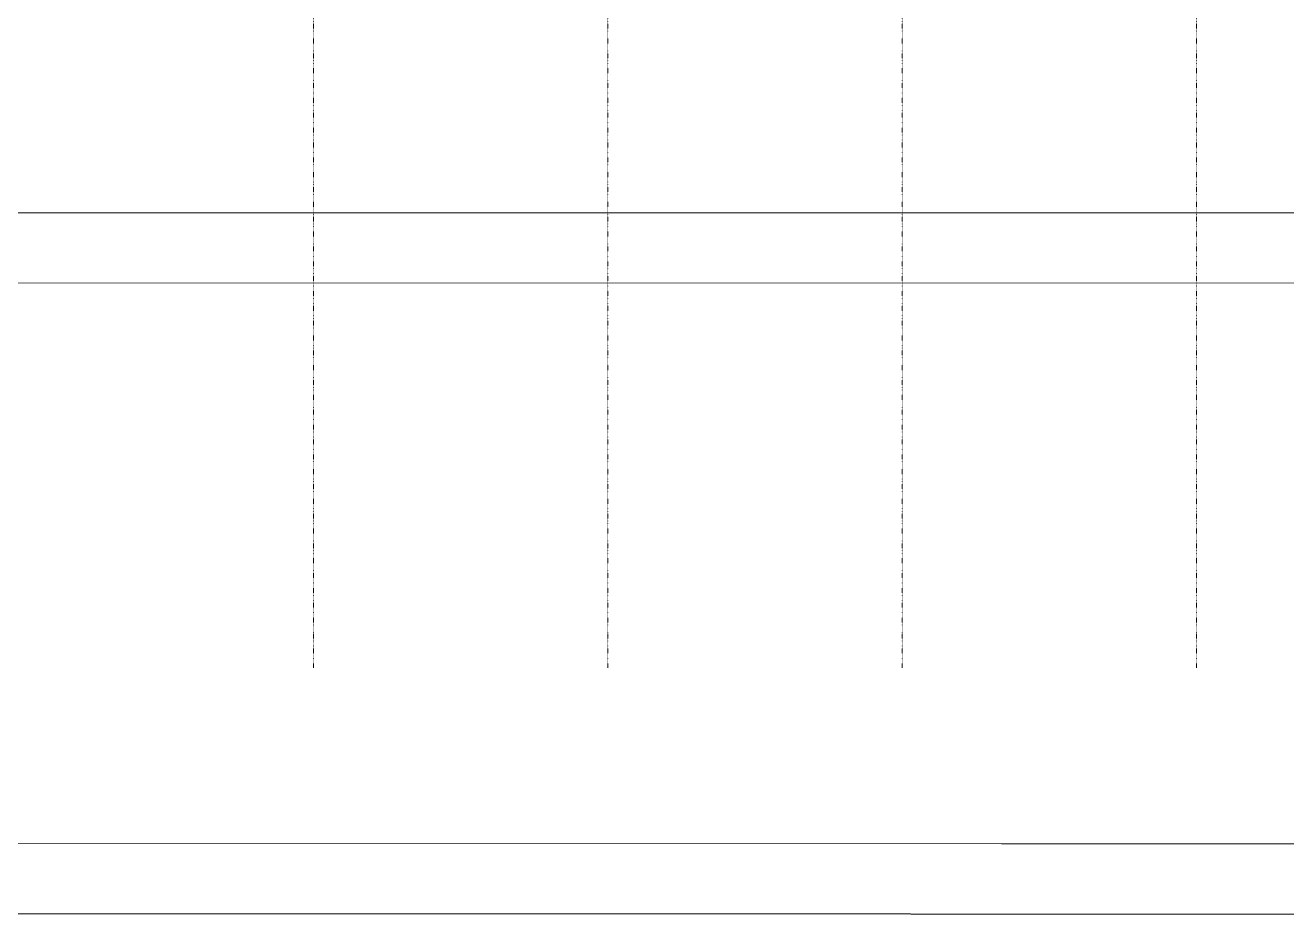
# Model space of a CAD drawing. Extents: x -76427 to 292734, y -42117 to 131250.
# Drawn here: x 68575 to 104579, y -36046 to -10672 of the extents above; entities that cross this region are included whole.
import ezdxf

# ---------------------------------------------------------------- set-up
doc = ezdxf.new("R2010")
doc.units = 0
doc.header["$LTSCALE"] = 10
for name, pattern in [('H12PL1$0$CENTERK4', [0.3582, 0.3333, -0.0083, 0.0083, -0.0083]), ('H12PL1$0$JJP_三點線', [0.9, 0.3, -0.15, 0, -0.15, 0, -0.15, 0, -0.15]), ('XFM7P10ICA$0$H12PL1$0$JJP_三點線', [0.9, 0.3, -0.15, 0, -0.15, 0, -0.15, 0, -0.15])]:
    doc.linetypes.add(name, pattern=pattern)
for name, color, linetype in [('H12PL1$0$L10_14_DOURO', 252, 'Continuous'), ('H12PL1$0$L10_14_SIKICHI', 252, 'Continuous'), ('H12PL1$0$S-GRID', 252, 'Continuous'), ('XFM7P10ICA$0$H12PL1$0$S-GRID', 252, 'Continuous')]:
    doc.layers.add(name, color=color, linetype=linetype)

# ---------------------------------------------------------------- blocks, each defined once
blk = doc.blocks.new('XFM7P10ICA$0$H12PL1')
at = {"layer": 'XFM7P10ICA$0$H12PL1$0$S-GRID', "linetype": 'XFM7P10ICA$0$H12PL1$0$JJP_三點線', "lineweight": 0}
for p, q in [((76800, 128250), (76800, -28000)), ((85200, 128250), (85200, -28000)), ((93600, 128250), (93600, -28000)), ((102000, 128250), (102000, -28000)), ((76800, -28000), (76800, -29000)), ((85200, -28000), (85200, -29000)), ((93600, -28000), (93600, -29000)), ((102000, -28000), (102000, -29000))]:
    blk.add_line(p, q, dxfattribs=at)
blk = doc.blocks.new('XFM7P10ICA')
blk.add_blockref('XFM7P10ICA$0$H12PL1', (0, 0))
blk = doc.blocks.new('H12PL1')
at = {"layer": 'H12PL1$0$L10_14_DOURO', "lineweight": 0}
for p, q in [((263350.86, -18066.2), (-720.36, -18001.66)), ((96439.32, -34025.4), (10639.33, -34004.43)), ((182239.32, -34046.38), (96439.32, -34025.4))]:
    blk.add_line(p, q, dxfattribs=at)
at = {"layer": 'H12PL1$0$L10_14_SIKICHI', "linetype": 'H12PL1$0$CENTERK4', "lineweight": 0}
for p, q in [((263351.35, -16066.2), (-23200, -15996.16)), ((263351.35, -16066.2), (-14000, -15998.41)), ((96438.83, -36025.4), (10638.84, -36004.43)), ((182238.83, -36046.38), (96438.83, -36025.4))]:
    blk.add_line(p, q, dxfattribs=at)
at = {"layer": 'H12PL1$0$S-GRID', "linetype": 'H12PL1$0$JJP_三點線', "lineweight": 0}
for p, q in [((76800, 128250), (76800, -28000)), ((85200, 128250), (85200, -28000)), ((93600, 128250), (93600, -28000)), ((102000, 128250), (102000, -28000)), ((76800, -28000), (76800, -29000)), ((85200, -28000), (85200, -29000)), ((93600, -28000), (93600, -29000)), ((102000, -28000), (102000, -29000))]:
    blk.add_line(p, q, dxfattribs=at)

msp = doc.modelspace()

# ---------------------------------------------------------------- block references
msp.add_blockref('XFM7P10ICA', (0, 0))

# ---------------------------------------------------------------- next in the draw order: block references
msp.add_blockref('H12PL1', (0, 0))

doc.saveas('drawing.dxf')
